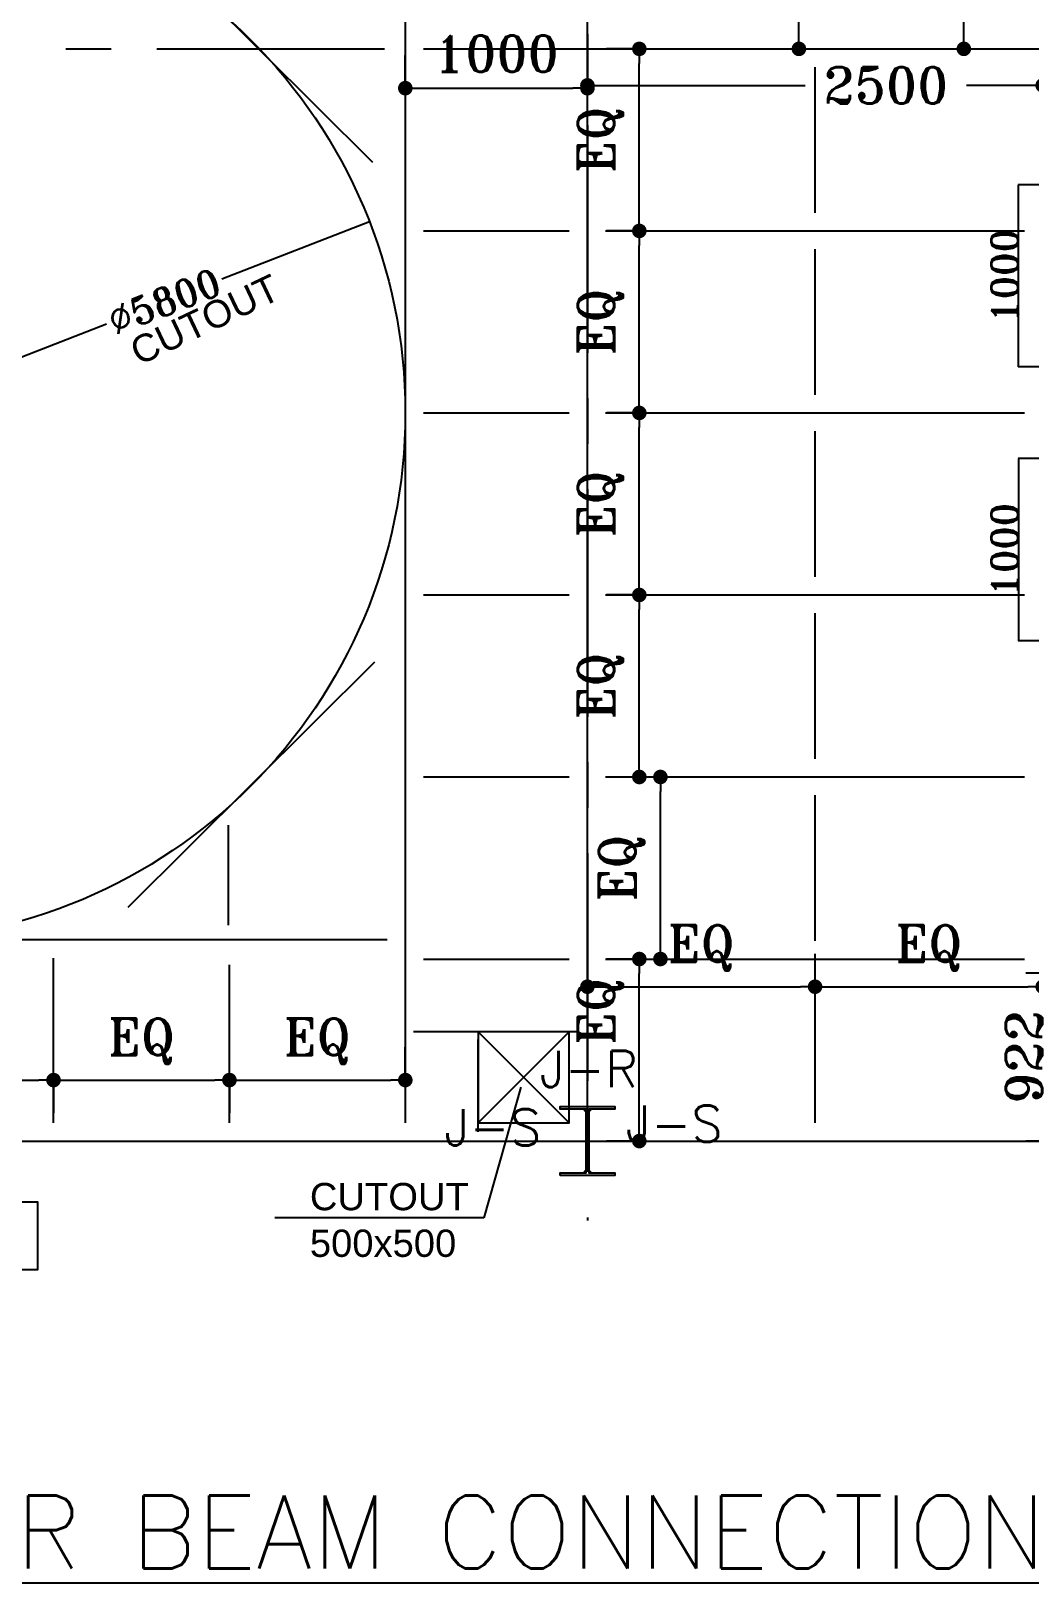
# Model space of a CAD drawing. Header units: inches. Extents: x 1387 to 2676, y -3554 to -2136.
# Drawn here: x 2638.56 to 2644.04, y -2580.79 to -2572.26 of the extents above; entities that cross this region are included whole.
import ezdxf
from ezdxf.enums import TextEntityAlignment as Align

# ---------------------------------------------------------------- set-up
doc = ezdxf.new("R2010")
doc.units = ezdxf.units.IN
doc.header["$MEASUREMENT"] = 0
doc.linetypes.add('CENTER', pattern=[2, 1.25, -0.25, 0.25, -0.25])
for name, color, linetype in [('3G', 3, 'Continuous'), ('A-TEXT', 7, 'Continuous'), ('AA-IPE300', 27, 'Continuous'), ('AA_CUT OUT', 250, 'Continuous'), ('AXE', 1, 'CENTER'), ('DIM', 8, 'Continuous'), ('MEMBER TEXT', 7, 'Continuous'), ('Pich', 2, 'Continuous'), ('UPN100', 1, 'Continuous')]:
    doc.layers.add(name, color=color, linetype=linetype)
doc.styles.add('ROMANS', font='ROMANS')
doc.styles.add('ROMANT', font='romant')
doc.styles.get("Standard").update_dxf_attribs({"font": 'arial.ttf'})
doc.dimstyles.new('Copy of 1-100', dxfattribs={"dimtxt": 0.2, "dimasz": 0.08, "dimexe": 0.18, "dimexo": 0.0625, "dimgap": 0.09, "dimtad": 1, "dimdec": 0, "dimlfac": 1000, "dimdsep": 46, "dimtxsty": 'ROMANT', "dimblk": 'DOT', "dimcen": 0.09, "dimclrd": 1, "dimclre": 1, "dimclrt": 3, "dimadec": 0, "dimazin": 0, "dimtfac": 1, "dimtdec": 0, "dimtix": 1, "dimtofl": 0, "dimtmove": 2, "dimatfit": 3, "dimldrblk": 'DOT', "dimfxl": 1, "dimtolj": 1, "dimarcsym": 0})
doc.dimstyles.get("Standard").update_dxf_attribs({"dimtxt": 0.25, "dimasz": 0.18, "dimexe": 0.18, "dimexo": 0.0625, "dimgap": 0.09, "dimtad": 0, "dimdec": 0, "dimlfac": 100, "dimzin": 0, "dimdsep": 46, "dimtxsty": 'Standard', "dimcen": 0.09, "dimadec": 0, "dimazin": 0, "dimtfac": 1, "dimtdec": 0, "dimtofl": 0, "dimtmove": 0, "dimatfit": 3, "dimfxl": 1, "dimtolj": 1, "dimtzin": 0, "dimarcsym": 0})

# ---------------------------------------------------------------- blocks, each defined once
blk = doc.blocks.new('DOT')
at = {"layer": 'DIM', "color": 0, "linetype": 'ByBlock'}
blk.add_line((-0.5, 0), (-1, 0), dxfattribs=at)
at = {"layer": 'DIM', "color": 0, "linetype": 'ByBlock', "const_width": 0.5}
blk.add_lwpolyline([(-0.25, 0, 1), (0.25, 0, 1)], format="xyb", close=True, dxfattribs=at)
blk = doc.blocks.new('*D2538')
at = {"color": 1, "lineweight": -2, "transparency": 16777216}
for p, q in [((-9196.7, 5049.6), (-10007.1, 4734.9)), ((-14603.3, 2950.4), (-10639.9, 4489.2))]:
    blk.add_line(p, q, dxfattribs=at)
at = {"layer": 'Defpoints', "color": 0, "transparency": 16777216}
for p in [(-9196.6, 5049.6), (-14603.4, 2950.4)]:
    blk.add_point(p, dxfattribs=at)
at = {"color": 1, "lineweight": -2, "transparency": 16777216, "xscale": 0.08, "yscale": 0.08, "zscale": 0.08}
for p, rotation in [((-9196.6, 5049.6), 21.21852952433842), ((-14603.4, 2950.4), 201.2185295243384)]:
    blk.add_blockref('DOT', p, dxfattribs=dict(at, rotation=rotation))
at = {"color": 3, "transparency": 16777216, "insert": (-10323.5, 4612.1), "char_height": 150, "attachment_point": 5, "rotation": 21.21853, "style": 'ROMANT'}
blk.add_mtext('\\A1;∅5800', dxfattribs=at)
blk = doc.blocks.new('_Dot')
at = {"layer": 'DIM', "color": 0, "lineweight": -2}
blk.add_line((-0.5, 0), (-1, 0), dxfattribs=at)
at = {"layer": 'DIM', "color": 0, "const_width": 0.5}
blk.add_lwpolyline([(-0.25, 0, 1), (0.25, 0, 1)], format="xyb", close=True, dxfattribs=at)
blk = doc.blocks.new('*D2540')
at = {"color": 1, "lineweight": -2, "transparency": 16777216}
for p, q in [((-5500.2, 3748.9), (-5634, 3748.9)), ((-5633.8, 3748.8), (-5633.8, 2748.9)), ((-5500.2, 2748.9), (-5634, 2748.9))]:
    blk.add_line(p, q, dxfattribs=at)
at = {"layer": 'Defpoints', "color": 0, "transparency": 16777216}
for p in [(-5500.1, 3748.9), (-5633.8, 2748.9), (-5500.1, 2748.9)]:
    blk.add_point(p, dxfattribs=at)
at = {"color": 1, "lineweight": -2, "transparency": 16777216, "xscale": 0.08, "yscale": 0.08, "zscale": 0.08}
for p, rotation in [((-5633.8, 3748.9), 90), ((-5633.8, 2748.9), 270)]:
    blk.add_blockref('DOT', p, dxfattribs=dict(at, rotation=rotation))
at = {"color": 3, "transparency": 16777216, "insert": (-5708.9, 3248.9), "char_height": 150, "attachment_point": 5, "rotation": 90, "style": 'ROMANT'}
blk.add_mtext('\\A1;1000', dxfattribs=at)
blk = doc.blocks.new('*D2539')
at = {"color": 1, "lineweight": -2, "transparency": 16777216}
for p, q in [((-5500.2, 5252.9), (-5634, 5252.9)), ((-5633.8, 4252.9), (-5633.8, 5252.8)), ((-5500.2, 4252.9), (-5634, 4252.9))]:
    blk.add_line(p, q, dxfattribs=at)
at = {"layer": 'Defpoints', "color": 0, "transparency": 16777216}
for p in [(-5633.8, 5252.9), (-5500.1, 5252.9), (-5500.1, 4252.9)]:
    blk.add_point(p, dxfattribs=at)
at = {"color": 1, "lineweight": -2, "transparency": 16777216, "xscale": 0.08, "yscale": 0.08, "zscale": 0.08}
for p, rotation in [((-5633.8, 5252.9), 90), ((-5633.8, 4252.9), 270)]:
    blk.add_blockref('DOT', p, dxfattribs=dict(at, rotation=rotation))
at = {"color": 3, "transparency": 16777216, "insert": (-5708.9, 4752.9), "char_height": 150, "attachment_point": 5, "rotation": 90, "style": 'ROMANT'}
blk.add_mtext('\\A1;1000', dxfattribs=at)
blk = doc.blocks.new('*D2308')
at = {"layer": 'Defpoints', "color": 0, "transparency": 16777216}
for p in [(2640.6137, -2572.6247), (2641.6137, -2572.5744), (2641.6137, -2572.6247)]:
    blk.add_point(p, dxfattribs=at)
at = {"layer": 'Pich', "color": 1, "lineweight": -2, "transparency": 16777216}
for p, q in [((2640.6137, -2572.5622), (2640.6137, -2572.3944)), ((2641.6137, -2572.5622), (2641.6137, -2572.3944)), ((2640.6937, -2572.5744), (2641.5337, -2572.5744))]:
    blk.add_line(p, q, dxfattribs=at)
at = {"layer": 'Pich', "color": 1, "lineweight": -2, "transparency": 16777216, "xscale": 0.08, "yscale": 0.08, "zscale": 0.08, "rotation": 180}
blk.add_blockref('DOT', (2640.6137, -2572.5744), dxfattribs=at)
at = {"layer": 'Pich', "color": 1, "lineweight": -2, "transparency": 16777216, "xscale": 0.08, "yscale": 0.08, "zscale": 0.08}
blk.add_blockref('DOT', (2641.6137, -2572.5744), dxfattribs=at)
at = {"layer": 'Pich', "color": 3, "transparency": 16777216, "insert": (2641.1137, -2572.3844), "char_height": 0.2, "attachment_point": 5, "style": 'ROMANT'}
blk.add_mtext('\\A1;1000', dxfattribs=at)
blk = doc.blocks.new('*D2309')
at = {"layer": 'Defpoints', "color": 0, "transparency": 16777216}
for p in [(2641.6137, -2572.559), (2644.1135, -2572.559), (2644.1135, -2572.559)]:
    blk.add_point(p, dxfattribs=at)
at = {"layer": 'Pich', "color": 1, "lineweight": -2, "transparency": 16777216}
for p, q in [((2641.6137, -2572.4965), (2641.6137, -2572.379)), ((2644.1135, -2572.4965), (2644.1135, -2572.379)), ((2641.6937, -2572.559), (2642.8102, -2572.559)), ((2644.0335, -2572.559), (2643.6949, -2572.559))]:
    blk.add_line(p, q, dxfattribs=at)
at = {"layer": 'Pich', "color": 1, "lineweight": -2, "transparency": 16777216, "xscale": 0.08, "yscale": 0.08, "zscale": 0.08, "rotation": 180}
blk.add_blockref('DOT', (2641.6137, -2572.559), dxfattribs=at)
at = {"layer": 'Pich', "color": 1, "lineweight": -2, "transparency": 16777216, "xscale": 0.08, "yscale": 0.08, "zscale": 0.08}
blk.add_blockref('DOT', (2644.1135, -2572.559), dxfattribs=at)
at = {"layer": 'Pich', "color": 3, "transparency": 16777216, "insert": (2643.2526, -2572.559), "char_height": 0.2, "attachment_point": 5, "style": 'ROMANT'}
blk.add_mtext('\\A1;2500', dxfattribs=at)
blk = doc.blocks.new('*D2327')
at = {"layer": 'Defpoints', "color": 0, "transparency": 16777216}
for p in [(2638.6822, -2577.9841), (2637.7162, -2578.0235), (2638.6822, -2578.0235)]:
    blk.add_point(p, dxfattribs=at)
at = {"layer": 'Pich', "color": 1, "lineweight": -2, "transparency": 16777216}
for p, q in [((2637.7162, -2577.961), (2637.7162, -2577.8435)), ((2637.7962, -2578.0235), (2638.6022, -2578.0235)), ((2638.6822, -2578.0466), (2638.6822, -2578.2035))]:
    blk.add_line(p, q, dxfattribs=at)
at = {"layer": 'Pich', "color": 1, "lineweight": -2, "transparency": 16777216, "xscale": 0.08, "yscale": 0.08, "zscale": 0.08, "rotation": 180}
blk.add_blockref('DOT', (2637.7162, -2578.0235), dxfattribs=at)
at = {"layer": 'Pich', "color": 1, "lineweight": -2, "transparency": 16777216, "xscale": 0.08, "yscale": 0.08, "zscale": 0.08}
blk.add_blockref('DOT', (2638.6822, -2578.0235), dxfattribs=at)
at = {"layer": 'Pich', "color": 3, "transparency": 16777216, "insert": (2638.1992, -2577.8097), "char_height": 0.2, "attachment_point": 5, "style": 'ROMANT'}
blk.add_mtext('\\A1;EQ', dxfattribs=at)
blk = doc.blocks.new('*D2328')
at = {"layer": 'Defpoints', "color": 0, "transparency": 16777216}
for p in [(2639.6482, -2577.9841), (2638.6822, -2578.0235), (2639.6482, -2578.0235)]:
    blk.add_point(p, dxfattribs=at)
at = {"layer": 'Pich', "color": 1, "lineweight": -2, "transparency": 16777216}
for p, q in [((2638.6822, -2577.961), (2638.6822, -2577.8435)), ((2638.7622, -2578.0235), (2639.5682, -2578.0235)), ((2639.6482, -2578.0466), (2639.6482, -2578.2035))]:
    blk.add_line(p, q, dxfattribs=at)
at = {"layer": 'Pich', "color": 1, "lineweight": -2, "transparency": 16777216, "xscale": 0.08, "yscale": 0.08, "zscale": 0.08, "rotation": 180}
blk.add_blockref('DOT', (2638.6822, -2578.0235), dxfattribs=at)
at = {"layer": 'Pich', "color": 1, "lineweight": -2, "transparency": 16777216, "xscale": 0.08, "yscale": 0.08, "zscale": 0.08}
blk.add_blockref('DOT', (2639.6482, -2578.0235), dxfattribs=at)
at = {"layer": 'Pich', "color": 3, "transparency": 16777216, "insert": (2639.1652, -2577.8097), "char_height": 0.2, "attachment_point": 5, "style": 'ROMANT'}
blk.add_mtext('\\A1;EQ', dxfattribs=at)
blk = doc.blocks.new('*D2329')
at = {"layer": 'Defpoints', "color": 0, "transparency": 16777216}
for p in [(2639.6482, -2578.0235), (2640.6137, -2578.0235), (2640.6137, -2578.1001)]:
    blk.add_point(p, dxfattribs=at)
at = {"layer": 'Pich', "color": 1, "lineweight": -2, "transparency": 16777216}
for p, q in [((2639.6482, -2577.961), (2639.6482, -2577.8435)), ((2640.6137, -2578.0376), (2640.6137, -2577.8435)), ((2639.7282, -2578.0235), (2640.5337, -2578.0235))]:
    blk.add_line(p, q, dxfattribs=at)
at = {"layer": 'Pich', "color": 1, "lineweight": -2, "transparency": 16777216, "xscale": 0.08, "yscale": 0.08, "zscale": 0.08, "rotation": 180}
blk.add_blockref('DOT', (2639.6482, -2578.0235), dxfattribs=at)
at = {"layer": 'Pich', "color": 1, "lineweight": -2, "transparency": 16777216, "xscale": 0.08, "yscale": 0.08, "zscale": 0.08}
blk.add_blockref('DOT', (2640.6137, -2578.0235), dxfattribs=at)
at = {"layer": 'Pich', "color": 3, "transparency": 16777216, "insert": (2640.1309, -2577.8097), "char_height": 0.2, "attachment_point": 5, "style": 'ROMANT'}
blk.add_mtext('\\A1;EQ', dxfattribs=at)
blk = doc.blocks.new('*D2344')
at = {"layer": 'Defpoints', "color": 0, "transparency": 16777216}
for p in [(2641.8987, -2577.3584), (2641.9316, -2577.3584), (2641.9316, -2578.3584)]:
    blk.add_point(p, dxfattribs=at)
at = {"layer": 'Pich', "color": 1, "lineweight": -2, "transparency": 16777216}
for p, q in [((2641.8691, -2577.3584), (2641.7187, -2577.3584)), ((2641.8987, -2578.2784), (2641.8987, -2577.4384)), ((2641.8691, -2578.3584), (2641.7187, -2578.3584))]:
    blk.add_line(p, q, dxfattribs=at)
at = {"layer": 'Pich', "color": 1, "lineweight": -2, "transparency": 16777216, "xscale": 0.08, "yscale": 0.08, "zscale": 0.08}
for p, rotation in [((2641.8987, -2577.3584), 90), ((2641.8987, -2578.3584), 270)]:
    blk.add_blockref('DOT', p, dxfattribs=dict(at, rotation=rotation))
at = {"layer": 'Pich', "color": 3, "transparency": 16777216, "insert": (2641.6849, -2577.6467), "char_height": 0.2, "attachment_point": 5, "rotation": 90, "style": 'ROMANT'}
blk.add_mtext('\\A1;EQ', dxfattribs=at)
blk = doc.blocks.new('*D2345')
at = {"layer": 'Defpoints', "color": 0, "transparency": 16777216}
for p in [(2642.0146, -2576.3584), (2642.0146, -2576.3584), (2641.9316, -2577.3584)]:
    blk.add_point(p, dxfattribs=at)
at = {"layer": 'Pich', "color": 1, "lineweight": -2, "transparency": 16777216}
for p, q in [((2642.0771, -2576.3584), (2642.1946, -2576.3584)), ((2642.0146, -2577.2784), (2642.0146, -2576.4384)), ((2641.9941, -2577.3584), (2642.1946, -2577.3584))]:
    blk.add_line(p, q, dxfattribs=at)
at = {"layer": 'Pich', "color": 1, "lineweight": -2, "transparency": 16777216, "xscale": 0.08, "yscale": 0.08, "zscale": 0.08}
for p, rotation in [((2642.0146, -2576.3584), 90), ((2642.0146, -2577.3584), 270)]:
    blk.add_blockref('DOT', p, dxfattribs=dict(at, rotation=rotation))
at = {"layer": 'Pich', "color": 3, "transparency": 16777216, "insert": (2641.8008, -2576.8584), "char_height": 0.2, "attachment_point": 5, "rotation": 90, "style": 'ROMANT'}
blk.add_mtext('\\A1;EQ', dxfattribs=at)
blk = doc.blocks.new('*D2346')
at = {"layer": 'Defpoints', "color": 0, "transparency": 16777216}
for p in [(2641.8987, -2575.3584), (2641.9834, -2575.3584), (2641.8987, -2576.3584)]:
    blk.add_point(p, dxfattribs=at)
at = {"layer": 'Pich', "color": 1, "lineweight": -2, "transparency": 16777216}
for p, q in [((2641.9209, -2575.3584), (2641.7187, -2575.3584)), ((2641.8987, -2576.2784), (2641.8987, -2575.4384)), ((2641.9612, -2576.3584), (2642.0787, -2576.3584))]:
    blk.add_line(p, q, dxfattribs=at)
at = {"layer": 'Pich', "color": 1, "lineweight": -2, "transparency": 16777216, "xscale": 0.08, "yscale": 0.08, "zscale": 0.08}
for p, rotation in [((2641.8987, -2575.3584), 90), ((2641.8987, -2576.3584), 270)]:
    blk.add_blockref('DOT', p, dxfattribs=dict(at, rotation=rotation))
at = {"layer": 'Pich', "color": 3, "transparency": 16777216, "insert": (2641.6849, -2575.8584), "char_height": 0.2, "attachment_point": 5, "rotation": 90, "style": 'ROMANT'}
blk.add_mtext('\\A1;EQ', dxfattribs=at)
blk = doc.blocks.new('*D2347')
at = {"layer": 'Defpoints', "color": 0, "transparency": 16777216}
for p in [(2641.8987, -2574.3584), (2641.9834, -2574.3584), (2641.8987, -2575.3584)]:
    blk.add_point(p, dxfattribs=at)
at = {"layer": 'Pich', "color": 1, "lineweight": -2, "transparency": 16777216}
for p, q in [((2641.9209, -2574.3584), (2641.7187, -2574.3584)), ((2641.8987, -2575.2784), (2641.8987, -2574.4384)), ((2641.9612, -2575.3584), (2642.0787, -2575.3584))]:
    blk.add_line(p, q, dxfattribs=at)
at = {"layer": 'Pich', "color": 1, "lineweight": -2, "transparency": 16777216, "xscale": 0.08, "yscale": 0.08, "zscale": 0.08}
for p, rotation in [((2641.8987, -2574.3584), 90), ((2641.8987, -2575.3584), 270)]:
    blk.add_blockref('DOT', p, dxfattribs=dict(at, rotation=rotation))
at = {"layer": 'Pich', "color": 3, "transparency": 16777216, "insert": (2641.6849, -2574.8584), "char_height": 0.2, "attachment_point": 5, "rotation": 90, "style": 'ROMANT'}
blk.add_mtext('\\A1;EQ', dxfattribs=at)
blk = doc.blocks.new('*D2348')
at = {"layer": 'Defpoints', "color": 0, "transparency": 16777216}
for p in [(2641.8987, -2573.3584), (2641.9834, -2573.3584), (2641.8987, -2574.3584)]:
    blk.add_point(p, dxfattribs=at)
at = {"layer": 'Pich', "color": 1, "lineweight": -2, "transparency": 16777216}
for p, q in [((2641.9209, -2573.3584), (2641.7187, -2573.3584)), ((2641.8987, -2574.2784), (2641.8987, -2573.4384)), ((2641.9612, -2574.3584), (2642.0787, -2574.3584))]:
    blk.add_line(p, q, dxfattribs=at)
at = {"layer": 'Pich', "color": 1, "lineweight": -2, "transparency": 16777216, "xscale": 0.08, "yscale": 0.08, "zscale": 0.08}
for p, rotation in [((2641.8987, -2573.3584), 90), ((2641.8987, -2574.3584), 270)]:
    blk.add_blockref('DOT', p, dxfattribs=dict(at, rotation=rotation))
at = {"layer": 'Pich', "color": 3, "transparency": 16777216, "insert": (2641.6849, -2573.8584), "char_height": 0.2, "attachment_point": 5, "rotation": 90, "style": 'ROMANT'}
blk.add_mtext('\\A1;EQ', dxfattribs=at)
blk = doc.blocks.new('*D2349')
at = {"layer": 'Defpoints', "color": 0, "transparency": 16777216}
for p in [(2641.8987, -2572.3584), (2641.9834, -2572.3584), (2641.8987, -2573.3584)]:
    blk.add_point(p, dxfattribs=at)
at = {"layer": 'Pich', "color": 1, "lineweight": -2, "transparency": 16777216}
for p, q in [((2641.9209, -2572.3584), (2641.7187, -2572.3584)), ((2641.8987, -2573.2784), (2641.8987, -2572.4384)), ((2641.9612, -2573.3584), (2642.0787, -2573.3584))]:
    blk.add_line(p, q, dxfattribs=at)
at = {"layer": 'Pich', "color": 1, "lineweight": -2, "transparency": 16777216, "xscale": 0.08, "yscale": 0.08, "zscale": 0.08}
for p, rotation in [((2641.8987, -2572.3584), 90), ((2641.8987, -2573.3584), 270)]:
    blk.add_blockref('DOT', p, dxfattribs=dict(at, rotation=rotation))
at = {"layer": 'Pich', "color": 3, "transparency": 16777216, "insert": (2641.6849, -2572.8584), "char_height": 0.2, "attachment_point": 5, "rotation": 90, "style": 'ROMANT'}
blk.add_mtext('\\A1;EQ', dxfattribs=at)
blk = doc.blocks.new('*D2350')
at = {"layer": 'Defpoints', "color": 0, "transparency": 16777216}
for p in [(2643.6805, -2570.5584), (2643.777, -2570.5584), (2643.6805, -2572.3584)]:
    blk.add_point(p, dxfattribs=at)
at = {"layer": 'Pich', "color": 1, "lineweight": -2, "transparency": 16777216}
for p, q in [((2643.7145, -2570.5584), (2643.5005, -2570.5584)), ((2643.6805, -2572.2784), (2643.6805, -2570.6384)), ((2643.743, -2572.3584), (2643.8605, -2572.3584))]:
    blk.add_line(p, q, dxfattribs=at)
at = {"layer": 'Pich', "color": 1, "lineweight": -2, "transparency": 16777216, "xscale": 0.08, "yscale": 0.08, "zscale": 0.08}
for p, rotation in [((2643.6805, -2570.5584), 90), ((2643.6805, -2572.3584), 270)]:
    blk.add_blockref('DOT', p, dxfattribs=dict(at, rotation=rotation))
at = {"layer": 'Pich', "color": 3, "transparency": 16777216, "insert": (2643.4905, -2571.4584), "char_height": 0.2, "attachment_point": 5, "rotation": 90, "style": 'ROMANT'}
blk.add_mtext('\\A1;1800', dxfattribs=at)
blk = doc.blocks.new('*D2351')
at = {"color": 1, "lineweight": -2, "transparency": 16777216}
for p, q in [((2644.1438, -2577.4362), (2644.0211, -2577.4362)), ((2644.2011, -2578.2784), (2644.2011, -2577.5162)), ((2644.1438, -2578.3584), (2644.0211, -2578.3584))]:
    blk.add_line(p, q, dxfattribs=at)
at = {"layer": 'Defpoints', "color": 0, "transparency": 16777216}
for p in [(2644.2011, -2577.4362), (2644.2063, -2577.4362), (2644.2063, -2578.3584)]:
    blk.add_point(p, dxfattribs=at)
at = {"color": 1, "lineweight": -2, "transparency": 16777216, "xscale": 0.08, "yscale": 0.08, "zscale": 0.08}
for p, rotation in [((2644.2011, -2577.4362), 90), ((2644.2011, -2578.3584), 270)]:
    blk.add_blockref('DOT', p, dxfattribs=dict(at, rotation=rotation))
at = {"color": 3, "transparency": 16777216, "insert": (2644.0111, -2577.8973), "char_height": 0.2, "attachment_point": 5, "rotation": 90, "style": 'ROMANT'}
blk.add_mtext('\\A1;922', dxfattribs=at)
blk = doc.blocks.new('*D2484')
at = {"layer": 'Defpoints', "color": 0, "transparency": 16777216}
for p in [(2641.6137, -2577.571), (2642.8636, -2577.5106), (2642.8636, -2577.571)]:
    blk.add_point(p, dxfattribs=at)
at = {"layer": 'Pich', "color": 1, "lineweight": -2, "transparency": 16777216}
for p, q in [((2641.6137, -2577.5085), (2641.6137, -2577.3306)), ((2642.8636, -2577.5085), (2642.8636, -2577.3306)), ((2641.6937, -2577.5106), (2642.7836, -2577.5106))]:
    blk.add_line(p, q, dxfattribs=at)
at = {"layer": 'Pich', "color": 1, "lineweight": -2, "transparency": 16777216, "xscale": 0.08, "yscale": 0.08, "zscale": 0.08, "rotation": 180}
blk.add_blockref('DOT', (2641.6137, -2577.5106), dxfattribs=at)
at = {"layer": 'Pich', "color": 1, "lineweight": -2, "transparency": 16777216, "xscale": 0.08, "yscale": 0.08, "zscale": 0.08}
blk.add_blockref('DOT', (2642.8636, -2577.5106), dxfattribs=at)
at = {"layer": 'Pich', "color": 3, "transparency": 16777216, "insert": (2642.2386, -2577.2968), "char_height": 0.2, "attachment_point": 5, "style": 'ROMANT'}
blk.add_mtext('\\A1;EQ', dxfattribs=at)
blk = doc.blocks.new('*D2485')
at = {"layer": 'Defpoints', "color": 0, "transparency": 16777216}
for p in [(2644.1135, -2577.5106), (2642.8636, -2577.6255), (2644.1135, -2577.6255)]:
    blk.add_point(p, dxfattribs=at)
at = {"layer": 'Pich', "color": 1, "lineweight": -2, "transparency": 16777216}
for p, q in [((2642.8636, -2577.563), (2642.8636, -2577.3306)), ((2644.1135, -2577.563), (2644.1135, -2577.3306)), ((2642.9436, -2577.5106), (2644.0335, -2577.5106))]:
    blk.add_line(p, q, dxfattribs=at)
at = {"layer": 'Pich', "color": 1, "lineweight": -2, "transparency": 16777216, "xscale": 0.08, "yscale": 0.08, "zscale": 0.08, "rotation": 180}
blk.add_blockref('DOT', (2642.8636, -2577.5106), dxfattribs=at)
at = {"layer": 'Pich', "color": 1, "lineweight": -2, "transparency": 16777216, "xscale": 0.08, "yscale": 0.08, "zscale": 0.08}
blk.add_blockref('DOT', (2644.1135, -2577.5106), dxfattribs=at)
at = {"layer": 'Pich', "color": 3, "transparency": 16777216, "insert": (2643.4886, -2577.2968), "char_height": 0.2, "attachment_point": 5, "style": 'ROMANT'}
blk.add_mtext('\\A1;EQ', dxfattribs=at)
blk = doc.blocks.new('*D2605')
at = {"color": 1, "lineweight": -2, "transparency": 16777216}
for p, q in [((2642.6808, -2571.4539), (2642.955, -2571.4539)), ((2642.775, -2572.2783), (2642.775, -2571.5339)), ((2642.6808, -2572.3583), (2642.955, -2572.3583))]:
    blk.add_line(p, q, dxfattribs=at)
at = {"layer": 'Defpoints', "color": 0, "transparency": 16777216}
for p in [(2642.6183, -2571.4539), (2642.775, -2571.4539), (2642.6183, -2572.3583)]:
    blk.add_point(p, dxfattribs=at)
at = {"color": 1, "lineweight": -2, "transparency": 16777216, "xscale": 0.08, "yscale": 0.08, "zscale": 0.08}
for p, rotation in [((2642.775, -2571.4539), 90), ((2642.775, -2572.3583), 270)]:
    blk.add_blockref('DOT', p, dxfattribs=dict(at, rotation=rotation))
at = {"color": 3, "transparency": 16777216, "insert": (2642.5611, -2571.9061), "char_height": 0.2, "attachment_point": 5, "rotation": 90, "style": 'ROMANT'}
blk.add_mtext('\\A1;EQ', dxfattribs=at)
blk = doc.blocks.new('G$C48532B06')
at = {"color": 1}
for p, q in [((-8600, 600), (-8100, 100)), ((-8100, 600), (-8600, 100))]:
    blk.add_line(p, q, dxfattribs=at)
at = {"layer": 'AA_CUT OUT', "color": 1}
blk.add_lwpolyline([(-8100, 600), (-8600, 600), (-8600, 100), (-8100, 100)], close=True, dxfattribs=at)
blk.add_circle((-11900, 4000), 2900, dxfattribs=at)
at = {"color": 3}
blk.add_text('CUTOUT', height=150, rotation=25.34706, dxfattribs=at).set_placement((-10463.1, 4258.3))
for s, p in [('CUTOUT', (-9524.1, -380.1)), ('500x500', (-9524.1, -636.4))]:
    blk.add_text(s, height=150, dxfattribs=at).set_placement(p)
for base, p1, p2, picture, middle in [((-5633.8, 5252.9), (-5500.1, 4252.9), (-5500.1, 5252.9), '*D2539', (-5708.9, 4752.9)), ((-5633.8, 2748.9), (-5500.1, 3748.9), (-5500.1, 2748.9), '*D2540', (-5708.9, 3248.9))]:
    dim = blk.add_linear_dim(base=base, p1=p1, p2=p2, angle=90, dimstyle='Copy of 1-100', override={"dimtxt": 150, "dimlfac": 1})
    dim.commit()
    dim.dimension.update_dxf_attribs({"geometry": picture, "text_midpoint": middle})
dim = blk.add_diameter_dim_2p(p1=(-14603.4, 2950.4), p2=(-9196.6, 5049.6), dimstyle='Copy of 1-100', override={"dimtxt": 150, "dimlfac": 1})
dim.commit()
dim.dimension.update_dxf_attribs({"geometry": '*D2538', "text_midpoint": (-10323.5, 4612.1), "dimtype": 163})
blk.add_leader([(-8366.1, 296.4), (-8567.9, -422.3), (-9716.9, -422.3)], dimstyle='Standard', override={"dimscale": 75}, dxfattribs=at)

msp = doc.modelspace()

# ---------------------------------------------------------------- hatches: boundary and pattern name
for points in [[(2641.60617176, -2578.18331785), (2641.59469553, -2578.18331785, 0.4144144444), (2641.60617176, -2578.19480195)], [(2641.62117176, -2578.18331785), (2641.63264799, -2578.18331785, -0.4144144444), (2641.62117176, -2578.19480195)], [(2641.60617176, -2578.53335735), (2641.59469553, -2578.53335735, -0.4144144444), (2641.60617176, -2578.52187325)], [(2641.62117176, -2578.53335735), (2641.63264799, -2578.53335735, 0.4144144444), (2641.62117176, -2578.52187325)]]:
    msp.add_hatch(color=1).paths.add_polyline_path(points)

# ---------------------------------------------------------------- linework, layer by layer
at = {"color": 96, "elevation": -0.001}
msp.add_lwpolyline([(2637.11144029, -2578.69289691), (2638.59481605, -2578.69289691), (2638.59481605, -2579.06564998), (2637.11144029, -2579.06564998)], close=True, dxfattribs=at)
at = {"layer": '3G'}
msp.add_lwpolyline([(2641.46367176, -2578.54831785), (2641.46367176, -2578.53331785), (2641.60617176, -2578.53331785), (2641.60617176, -2578.18331785), (2641.46367176, -2578.18331785), (2641.46367176, -2578.16831785), (2641.76367176, -2578.16831785), (2641.76367176, -2578.18331785), (2641.62117176, -2578.18331785), (2641.62117176, -2578.53331785), (2641.76367176, -2578.53331785), (2641.76367176, -2578.54831785)], close=True, dxfattribs=at)
for centre, start, end in [((2641.60617176, -2578.18332572), 180.157926883, 270.157926883), ((2641.62117176, -2578.18332572), 269.842073117, 359.842073117), ((2641.62117176, -2578.18332572), 269.842073117, 359.842073117), ((2641.60617176, -2578.53334948), 89.842073117, 179.842073117), ((2641.60617176, -2578.53334948), 89.842073117, 179.842073117), ((2641.62117176, -2578.53334948), 0.157926883, 90.157926883), ((2641.62117176, -2578.53334948), 0.157926883, 90.157926883), ((2641.62117176, -2578.53334948), 0.157926883, 90.157926883)]:
    msp.add_arc(centre, 0.01147623, start, end, dxfattribs=at)
at = {"layer": 'AA-IPE300', "color": 3}
for p, q in [((2641.61366955, -2578.3584064), (2641.61366955, -2568.3584064)), ((2640.43604247, -2572.98217192), (2638.95211822, -2571.50276603)), ((2640.61366955, -2571.45844519), (2640.61366955, -2578.2584064)), ((2640.71366955, -2572.3584064), (2641.51366955, -2572.3584064)), ((2641.71366955, -2572.3584064), (2649.61366955, -2572.3584064)), ((2640.71366955, -2573.3584064), (2641.51366955, -2573.3584064)), ((2641.71366955, -2573.3584064), (2644.01354107, -2573.3584064)), ((2640.71366955, -2574.3584064), (2641.51366955, -2574.3584064)), ((2641.71366955, -2574.3584064), (2644.01354107, -2574.3584064)), ((2640.71366955, -2575.3584064), (2641.51366955, -2575.3584064)), ((2641.71366955, -2575.3584064), (2644.01354107, -2575.3584064)), ((2640.44385592, -2575.72681934), (2639.09037629, -2577.07592354)), ((2640.71366955, -2576.3584064), (2641.51366955, -2576.3584064)), ((2641.71366955, -2576.3584064), (2644.01354107, -2576.3584064)), ((2639.64316955, -2577.17329828), (2639.64316955, -2576.62255467)), ((2640.51366955, -2577.2534064), (2634.91816955, -2577.2534064)), ((2638.68216955, -2578.2584064), (2638.68216955, -2577.3534064)), ((2639.64816955, -2578.2584064), (2639.64816955, -2577.39048054)), ((2640.71366955, -2577.3584064), (2641.51366955, -2577.3584064)), ((2641.71366955, -2577.3584064), (2644.01354107, -2577.3584064)), ((2633.61366955, -2578.3584064), (2649.61366955, -2578.3584064))]:
    msp.add_line(p, q, dxfattribs=at)
at = {"layer": 'AXE'}
for p, q in [((2641.61369652, -2564.77766617), (2641.6136603, -2578.79554687)), ((2629.2494451, -2572.35828668), (2652.52715755, -2572.35834533)), ((2629.2494451, -2578.35828668), (2652.52715755, -2578.35834533))]:
    msp.add_line(p, q, dxfattribs=at)
at = {"layer": 'UPN100', "color": 3}
for p, q in [((2642.86360531, -2573.2584064), (2642.86360531, -2572.4584064)), ((2642.86360531, -2574.2584064), (2642.86360531, -2573.4584064)), ((2642.86360531, -2575.2584064), (2642.86360531, -2574.4584064)), ((2642.86360531, -2576.2584064), (2642.86360531, -2575.4584064)), ((2642.86360531, -2577.2584064), (2642.86360531, -2576.4584064)), ((2642.86360531, -2578.2584064), (2642.86360531, -2577.4584064)), ((2641.55138297, -2577.7584064), (2640.65823399, -2577.7584064)), ((2641.01366955, -2578.30689477), (2641.01366955, -2577.79969405))]:
    msp.add_line(p, q, dxfattribs=at)

# ---------------------------------------------------------------- block references
at = {"layer": 'AA_CUT OUT', "color": 3, "xscale": 0.001, "yscale": 0.001, "zscale": 0.001}
msp.add_blockref('G$C48532B06', (2649.61366955, -2578.3584064), dxfattribs=at)

# ---------------------------------------------------------------- texts
at = {"layer": 'A-TEXT', "color": 3, "style": 'ROMANS'}
msp.add_text('%%UFOURTH FLOOR BEAM CONNECTION PLAN +19.0M', height=0.4, dxfattribs=at).set_placement((2634.77118079, -2580.70613179, 9177.40456425))
at = {"layer": 'MEMBER TEXT', "color": 3, "ltscale": 2, "style": 'ROMANS'}
for s, p in [('J-R', (2641.62135265, -2577.96246531)), ('J-S', (2641.09333888, -2578.28259338)), ('J-S', (2642.09029105, -2578.26346016))]:
    msp.add_text(s, height=0.2, dxfattribs=at).set_placement(p, align=Align.MIDDLE)

# ---------------------------------------------------------------- dimensions: what is measured, and where the dimension line sits
dim = msp.add_linear_dim(base=(2642.77495497, -2571.45387401), p1=(2642.61834098, -2572.35832135), p2=(2642.61834326, -2571.45387401), angle=90, text='EQ', dimstyle='Copy of 1-100')
dim.commit()
dim.dimension.update_dxf_attribs({"geometry": '*D2605', "text_midpoint": (2642.56114545, -2571.90609768)})
dim = msp.add_linear_dim(base=(2644.20113376, -2577.43623006), p1=(2644.20627178, -2578.3584064), p2=(2644.20627178, -2577.43623006), angle=90, dimstyle='Copy of 1-100')
dim.commit()
dim.dimension.update_dxf_attribs({"geometry": '*D2351', "text_midpoint": (2644.01113376, -2577.89731823)})
at = {"layer": 'Pich'}
dim = msp.add_linear_dim(base=(2643.68053793, -2570.5584064), p1=(2643.68053793, -2572.3584064), p2=(2643.77697522, -2570.5584064), angle=90, dimstyle='Copy of 1-100', dxfattribs=at)
dim.commit()
dim.dimension.update_dxf_attribs({"geometry": '*D2350', "text_midpoint": (2643.49053793, -2571.4584064)})
dim = msp.add_linear_dim(base=(2641.61366955, -2572.57439285), p1=(2640.61366955, -2572.62467765), p2=(2641.61366955, -2572.62467765), dimstyle='Copy of 1-100', dxfattribs=at)
dim.commit()
dim.dimension.update_dxf_attribs({"geometry": '*D2308', "text_midpoint": (2641.11366955, -2572.38439285)})
for base, p1, p2, picture, middle in [((2641.89868679, -2572.3584064), (2641.89868679, -2573.3584064), (2641.98343814, -2572.3584064), '*D2349', (2641.68487726, -2572.8584064)), ((2641.89868679, -2573.3584064), (2641.89868679, -2574.3584064), (2641.98343814, -2573.3584064), '*D2348', (2641.68487726, -2573.8584064)), ((2641.89868679, -2574.3584064), (2641.89868679, -2575.3584064), (2641.98343814, -2574.3584064), '*D2347', (2641.68487726, -2574.8584064)), ((2641.89868679, -2575.3584064), (2641.89868679, -2576.3584064), (2641.98343814, -2575.3584064), '*D2346', (2641.68487726, -2575.8584064)), ((2642.01456215, -2576.3584064), (2641.93157008, -2577.3584064), (2642.01456215, -2576.3584064), '*D2345', (2641.80075263, -2576.8584064))]:
    dim = msp.add_linear_dim(base=base, p1=p1, p2=p2, angle=90, text='EQ', dimstyle='Copy of 1-100', dxfattribs=at)
    dim.commit()
    dim.dimension.update_dxf_attribs({"geometry": picture, "text_midpoint": middle})
dim = msp.add_linear_dim(base=(2644.11354107, -2572.5589788), p1=(2641.61366955, -2572.5589788), p2=(2644.11354107, -2572.5589788), dimstyle='Copy of 1-100', dxfattribs=at)
dim.commit()
dim.dimension.update_dxf_attribs({"geometry": '*D2309', "text_midpoint": (2643.25255279, -2572.5589788), "dimtype": 160})
for base, p1, p2, picture, middle in [((2642.86360531, -2577.51063091), (2641.61366955, -2577.57101037), (2642.86360531, -2577.57101037), '*D2484', (2642.23863743, -2577.29682138)), ((2644.11354107, -2577.51063091), (2642.86360531, -2577.62546302), (2644.11354107, -2577.62546302), '*D2485', (2643.48857319, -2577.29682138)), ((2638.68216955, -2578.02352421), (2637.71616955, -2578.02352421), (2638.68216955, -2577.98413637), '*D2327', (2638.19916955, -2577.80971469)), ((2639.64816955, -2578.02352421), (2638.68216955, -2578.02352421), (2639.64816955, -2577.98413637), '*D2328', (2639.16516955, -2577.80971469)), ((2640.61366955, -2578.02352421), (2639.64816955, -2578.02352421), (2640.61366955, -2578.10008593), '*D2329', (2640.13091955, -2577.80971469))]:
    dim = msp.add_linear_dim(base=base, p1=p1, p2=p2, text='EQ', dimstyle='Copy of 1-100', dxfattribs=at)
    dim.commit()
    dim.dimension.update_dxf_attribs({"geometry": picture, "text_midpoint": middle})
dim = msp.add_linear_dim(base=(2641.89868679, -2577.3584064), p1=(2641.93157008, -2578.3584064), p2=(2641.93157008, -2577.3584064), angle=90, text='EQ', dimstyle='Copy of 1-100', dxfattribs=at)
dim.commit()
dim.dimension.update_dxf_attribs({"geometry": '*D2344', "text_midpoint": (2641.68487726, -2577.64668162), "dimtype": 160})

doc.saveas('drawing.dxf')
